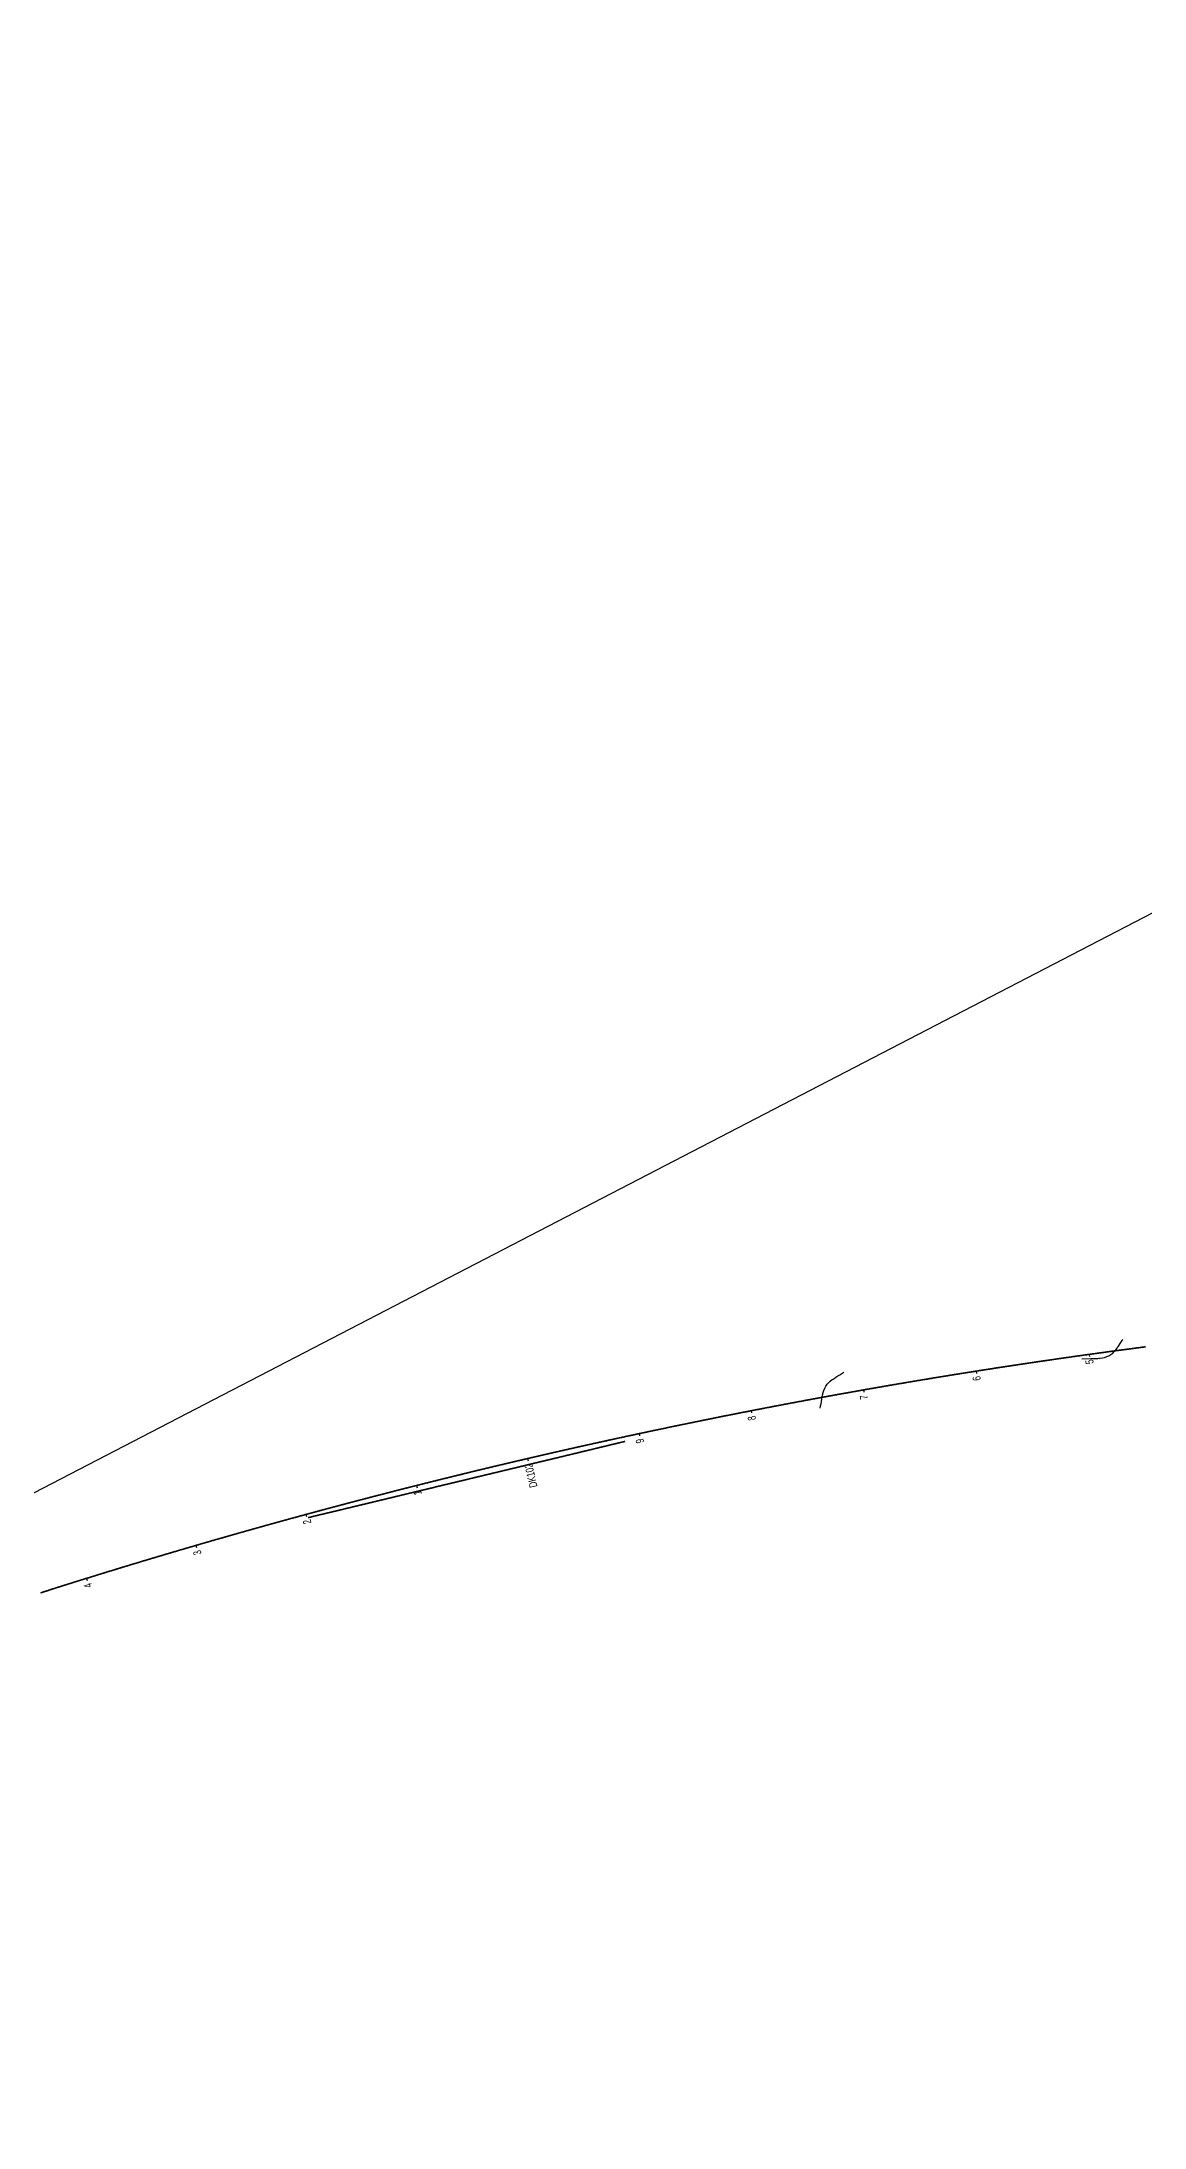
# Model space of a CAD drawing. Header units: millimetres. Extents: x 497834 to 621495, y 3353175 to 3430424.
# Drawn here: x 580193 to 581157, y 3398470 to 3400294 of the extents above; entities that cross this region are included whole.
import ezdxf

# ---------------------------------------------------------------- set-up
doc = ezdxf.new("R2010")
doc.units = ezdxf.units.MM
for name, color, linetype in [('DK改路中线', 7, 'Continuous'), ('dl3', 7, 'Continuous'), ('沪乍杭打线-0.0-200.8段-施工系转设计系成果-2000坐标系-左线_中线_交点', 7, 'Continuous'), ('沪乍杭打线-0.0-200.8段-施工系转设计系成果-2000坐标系-左线_里程', 7, 'Continuous')]:
    doc.layers.add(name, color=color, linetype=linetype)
doc.styles.add('PM_LC', font='slromans.shx', dxfattribs={"width": 0.75, "bigfont": 'hztxt.shx'})

msp = doc.modelspace()

# ---------------------------------------------------------------- linework, layer by layer
at = {"layer": 'DK改路中线', "color": 3, "linetype": 'Continuous', "ltscale": 2}
msp.add_lwpolyline([(581102.8, 3399142.1), (581110.8, 3399142.3), (581112.8, 3399142.3), (581116.8, 3399142.4), (581117.7, 3399142.5, 0.25029), (581118.8, 3399142.5), (581120.8, 3399142.8), (581122.7, 3399143.2), (581124.6, 3399143.9), (581126.4, 3399144.7), (581128.2, 3399145.8), (581129.8, 3399146.9), (581131.2, 3399148.3), (581132.6, 3399149.8), (581133.8, 3399151.4), (581134, 3399151.8), (581134.9, 3399153.1), (581137, 3399156.4), (581138.1, 3399158.1), (581138.8, 3399159.3)], format="xyb", dxfattribs=at)
at = {"layer": 'DK改路中线', "color": 3, "linetype": 'Continuous', "ltscale": 2, "flags": 128}
msp.add_lwpolyline([(580873.8, 3399098.8), (580874.2, 3399100.8), (580874.6, 3399102.7), (580874.9, 3399104.7), (580875.3, 3399106.7), (580875.6, 3399108.6), (580876, 3399110.6), (580876.1, 3399110.9, -0.210233), (580876.4, 3399112.5), (580877, 3399114.4), (580877.8, 3399116.3), (580878.8, 3399118), (580880, 3399119.7), (580881.3, 3399121.2), (580882.7, 3399122.5), (580884.3, 3399123.8), (580885.1, 3399124.3), (580886, 3399124.8), (580887.7, 3399125.9), (580889.4, 3399127), (580891.1, 3399128), (580892.8, 3399129.1), (580894.5, 3399130.2), (580894.6, 3399130.2)], format="xyb", dxfattribs=at)
at = {"layer": 'DK改路中线', "color": 3, "linetype": 'Continuous', "ltscale": 2, "const_width": 1.4, "flags": 128}
msp.add_lwpolyline([(580703.2, 3399069.7), (580701.3, 3399069.3), (580699.3, 3399068.8), (580695.5, 3399067.9), (580693.5, 3399067.4), (580689.6, 3399066.5), (580687.7, 3399066), (580685.7, 3399065.5), (580683.8, 3399065.1), (580681.8, 3399064.6), (580679.9, 3399064.1), (580678, 3399063.7), (580676, 3399063.2), (580674.1, 3399062.7), (580670.2, 3399061.8), (580668.2, 3399061.3), (580666.3, 3399060.9), (580664.3, 3399060.4), (580662.4, 3399059.9), (580660.5, 3399059.4), (580658.5, 3399059), (580656.6, 3399058.5), (580654.6, 3399058), (580652.7, 3399057.6), (580650.7, 3399057.1), (580648.8, 3399056.6), (580646.8, 3399056.2), (580644.9, 3399055.7), (580643, 3399055.2), (580641, 3399054.8), (580639.1, 3399054.3), (580637.1, 3399053.8), (580635.2, 3399053.4), (580633.2, 3399052.9), (580631.3, 3399052.4), (580629.3, 3399052), (580627.4, 3399051.5), (580623.5, 3399050.6), (580621.6, 3399050.1), (580617.7, 3399049.2), (580615.7, 3399048.7), (580613.8, 3399048.2), (580611.8, 3399047.8), (580609.9, 3399047.3), (580608, 3399046.8), (580604.1, 3399045.9), (580602.1, 3399045.4), (580598.2, 3399044.5), (580596.3, 3399044), (580592.4, 3399043.1), (580590.5, 3399042.6), (580586.6, 3399041.7), (580584.6, 3399041.2), (580580.7, 3399040.3), (580578.8, 3399039.8), (580576.8, 3399039.3), (580574.9, 3399038.9), (580572.9, 3399038.4), (580571, 3399037.9), (580569.1, 3399037.5), (580567.1, 3399037), (580565.2, 3399036.5), (580561.3, 3399035.6), (580559.3, 3399035.1), (580557.4, 3399034.7), (580555.4, 3399034.2), (580553.5, 3399033.7), (580551.6, 3399033.3), (580549.6, 3399032.8), (580547.7, 3399032.3), (580545.7, 3399031.9), (580543.8, 3399031.4), (580541.8, 3399030.9), (580539.9, 3399030.5), (580537.9, 3399030), (580536, 3399029.5), (580534.1, 3399029), (580532.1, 3399028.6), (580530.2, 3399028.1), (580528.2, 3399027.6), (580526.3, 3399027.2), (580524.3, 3399026.7), (580522.4, 3399026.2), (580520.4, 3399025.8), (580518.5, 3399025.3), (580514.6, 3399024.4), (580512.7, 3399023.9), (580508.8, 3399023), (580506.8, 3399022.5), (580504.9, 3399022), (580502.9, 3399021.6), (580501, 3399021.1), (580499.1, 3399020.6), (580497.1, 3399020.2), (580495.2, 3399019.7), (580493.2, 3399019.2), (580489.3, 3399018.3), (580487.4, 3399017.8), (580483.5, 3399016.9), (580481.6, 3399016.4), (580477.7, 3399015.5), (580475.7, 3399015), (580471.8, 3399014.1), (580469.9, 3399013.6), (580467.9, 3399013.1), (580466, 3399012.7), (580464.1, 3399012.2), (580462.1, 3399011.7), (580460.2, 3399011.3), (580458.2, 3399010.8), (580456.3, 3399010.3), (580452.4, 3399009.4), (580450.4, 3399008.9), (580446.6, 3399008), (580444.6, 3399007.5), (580442.7, 3399007.1), (580440.7, 3399006.6), (580438.8, 3399006.1), (580436.8, 3399005.7), (580434.9, 3399005.2), (580432.9, 3399004.7), (580431, 3399004.3), (580429.1, 3399003.8), (580427.1, 3399003.3), (580425.7, 3399003)], dxfattribs=at)
at = {"layer": 'dl3', "color": 3, "linetype": 'Continuous', "ltscale": 2, "const_width": 1.4, "flags": 128}
msp.add_lwpolyline([(581158.7, 3399152.5), (581157.7, 3399152.4), (581156.7, 3399152.2), (581155.7, 3399152.1), (581154.7, 3399152), (581154.5, 3399151.9), (581153.7, 3399151.8), (581152.8, 3399151.7), (581151.8, 3399151.6), (581150.8, 3399151.5), (581149.8, 3399151.3), (581149.5, 3399151.3), (581148.8, 3399151.2), (581147.8, 3399151.1), (581146.8, 3399150.9), (581145.8, 3399150.8), (581144.8, 3399150.7), (581144.6, 3399150.6), (581143.8, 3399150.5), (581142.8, 3399150.4), (581141.9, 3399150.3), (581140.9, 3399150.1), (581139.9, 3399150), (581139.6, 3399150), (581138.9, 3399149.9), (581137.9, 3399149.8), (581136.9, 3399149.6), (581135.9, 3399149.5), (581134.9, 3399149.4), (581134.7, 3399149.3), (581133.9, 3399149.2), (581132.9, 3399149.1), (581131.9, 3399149), (581130.9, 3399148.8), (581130, 3399148.7), (581129.7, 3399148.7), (581129, 3399148.6), (581128, 3399148.4), (581127, 3399148.3), (581126, 3399148.2), (581125, 3399148), (581124.7, 3399148), (581124, 3399147.9), (581123, 3399147.7), (581122, 3399147.6), (581121, 3399147.5), (581120, 3399147.3), (581119.8, 3399147.3), (581119.1, 3399147.2), (581118.1, 3399147.1), (581117.1, 3399146.9), (581116.1, 3399146.8), (581115.1, 3399146.7), (581114.8, 3399146.6), (581114.1, 3399146.5), (581113.1, 3399146.4), (581112.1, 3399146.3), (581111.1, 3399146.1), (581110.1, 3399146), (581109.9, 3399145.9), (581109.2, 3399145.8), (581108.2, 3399145.7), (581107.2, 3399145.6), (581106.2, 3399145.4), (581105.2, 3399145.3), (581104.9, 3399145.3), (581104.2, 3399145.2), (581103.2, 3399145), (581102.2, 3399144.9), (581101.2, 3399144.7), (581100.2, 3399144.6), (581100, 3399144.6), (581099.2, 3399144.5), (581098.3, 3399144.3), (581097.3, 3399144.2), (581096.3, 3399144), (581095.3, 3399143.9), (581095, 3399143.9), (581094.3, 3399143.8), (581093.3, 3399143.6), (581092.3, 3399143.5), (581091.3, 3399143.3), (581090.3, 3399143.2), (581090.1, 3399143.2), (581089.3, 3399143.1), (581088.4, 3399142.9), (581087.4, 3399142.8), (581086.4, 3399142.6), (581085.4, 3399142.5), (581085.1, 3399142.5), (581084.4, 3399142.3), (581083.4, 3399142.2), (581082.4, 3399142.1), (581081.4, 3399141.9), (581080.4, 3399141.8), (581080.2, 3399141.7), (581079.4, 3399141.6), (581078.5, 3399141.5), (581077.5, 3399141.3), (581076.5, 3399141.2), (581075.5, 3399141.1), (581075.2, 3399141), (581074.5, 3399140.9), (581073.5, 3399140.8), (581072.5, 3399140.6), (581071.5, 3399140.5), (581070.5, 3399140.3), (581070.3, 3399140.3), (581069.6, 3399140.2), (581068.6, 3399140.1), (581067.6, 3399139.9), (581066.6, 3399139.8), (581065.6, 3399139.6), (581065.3, 3399139.6), (581064.6, 3399139.5), (581063.6, 3399139.3), (581062.6, 3399139.2), (581061.6, 3399139), (581060.6, 3399138.9), (581060.4, 3399138.8), (581059.7, 3399138.7), (581058.7, 3399138.6), (581057.7, 3399138.4), (581056.7, 3399138.3), (581055.7, 3399138.2), (581055.4, 3399138.1), (581054.7, 3399138), (581053.7, 3399137.9), (581052.7, 3399137.7), (581051.7, 3399137.6), (581050.8, 3399137.4), (581050.5, 3399137.4), (581049.8, 3399137.3), (581048.8, 3399137.1), (581047.8, 3399137), (581046.8, 3399136.8), (581045.8, 3399136.7), (581045.6, 3399136.6), (581044.8, 3399136.5), (581043.8, 3399136.4), (581042.8, 3399136.2), (581041.9, 3399136.1), (581040.9, 3399135.9), (581040.6, 3399135.9), (581039.9, 3399135.8), (581038.9, 3399135.6), (581037.9, 3399135.5), (581036.9, 3399135.3), (581035.9, 3399135.2), (581035.7, 3399135.1), (581034.9, 3399135), (581033.9, 3399134.9), (581033, 3399134.7), (581032, 3399134.6), (581031, 3399134.4), (581030.7, 3399134.4), (581030, 3399134.3), (581029, 3399134.1), (581028, 3399134), (581027, 3399133.8), (581026, 3399133.7), (581025.8, 3399133.6), (581025.1, 3399133.5), (581024.1, 3399133.3), (581023.1, 3399133.2), (581022.1, 3399133), (581021.1, 3399132.9), (581020.8, 3399132.8), (581020.1, 3399132.7), (581019.1, 3399132.6), (581018.1, 3399132.4), (581017.1, 3399132.3), (581016.2, 3399132.1), (581015.9, 3399132.1), (581015.2, 3399132), (581014.2, 3399131.8), (581013.2, 3399131.7), (581012.2, 3399131.5), (581011.2, 3399131.3), (581011, 3399131.3), (581010.2, 3399131.2), (581009.2, 3399131), (581008.3, 3399130.9), (581007.3, 3399130.7), (581006.3, 3399130.6), (581006, 3399130.5), (581005.3, 3399130.4), (581004.3, 3399130.3), (581003.3, 3399130.1), (581002.3, 3399129.9), (581001.3, 3399129.8), (581001.1, 3399129.7), (581000.4, 3399129.6), (580999.4, 3399129.5), (580998.4, 3399129.3), (580997.4, 3399129.2), (580996.4, 3399129), (580996.1, 3399129), (580995.4, 3399128.8), (580994.4, 3399128.7), (580993.4, 3399128.5), (580992.5, 3399128.4), (580991.5, 3399128.2), (580991.2, 3399128.2), (580990.5, 3399128), (580989.5, 3399127.9), (580988.5, 3399127.7), (580987.5, 3399127.6), (580986.5, 3399127.4), (580986.3, 3399127.4), (580985.5, 3399127.2), (580984.6, 3399127.1), (580983.6, 3399126.9), (580982.6, 3399126.8), (580981.6, 3399126.6), (580981.3, 3399126.6), (580980.6, 3399126.4), (580979.6, 3399126.3), (580978.6, 3399126.1), (580977.6, 3399126), (580976.7, 3399125.8), (580976.4, 3399125.8), (580975.7, 3399125.6), (580974.7, 3399125.5), (580973.7, 3399125.3), (580972.7, 3399125.2), (580971.7, 3399125), (580971.5, 3399124.9), (580970.7, 3399124.8), (580969.8, 3399124.7), (580968.8, 3399124.5), (580967.8, 3399124.3), (580966.8, 3399124.2), (580966.5, 3399124.1), (580965.8, 3399124), (580964.8, 3399123.8), (580963.8, 3399123.7), (580962.8, 3399123.5), (580961.9, 3399123.4), (580961.6, 3399123.3), (580960.9, 3399123.2), (580959.9, 3399123), (580958.9, 3399122.9), (580957.9, 3399122.7), (580956.9, 3399122.5), (580956.7, 3399122.5), (580955.9, 3399122.4), (580955, 3399122.2), (580954, 3399122), (580953, 3399121.9), (580952, 3399121.7), (580951.7, 3399121.7), (580951, 3399121.5), (580950, 3399121.4), (580949, 3399121.2), (580948.1, 3399121), (580947.1, 3399120.9), (580946.8, 3399120.8), (580946.1, 3399120.7), (580945.1, 3399120.5), (580944.1, 3399120.4), (580943.1, 3399120.2), (580942.1, 3399120), (580941.9, 3399120), (580941.2, 3399119.9), (580940.2, 3399119.7), (580939.2, 3399119.5), (580938.2, 3399119.4), (580937.2, 3399119.2), (580937, 3399119.1), (580936.2, 3399119), (580935.2, 3399118.9), (580934.3, 3399118.7), (580933.3, 3399118.5), (580932.3, 3399118.3), (580932, 3399118.3), (580931.3, 3399118.2), (580930.3, 3399118), (580929.3, 3399117.8), (580928.3, 3399117.7), (580927.4, 3399117.5), (580927.1, 3399117.4), (580926.4, 3399117.3), (580925.4, 3399117.2), (580924.4, 3399117), (580923.4, 3399116.8), (580922.4, 3399116.6), (580922.2, 3399116.6), (580921.4, 3399116.5), (580920.5, 3399116.3), (580919.5, 3399116.1), (580918.5, 3399116), (580917.5, 3399115.8), (580917.2, 3399115.7), (580916.5, 3399115.6), (580915.5, 3399115.4), (580914.6, 3399115.3), (580913.6, 3399115.1), (580912.6, 3399114.9), (580912.3, 3399114.9), (580911.6, 3399114.7), (580910.6, 3399114.6), (580909.6, 3399114.4), (580908.6, 3399114.2), (580907.7, 3399114), (580907.4, 3399114), (580906.7, 3399113.9), (580905.7, 3399113.7), (580904.7, 3399113.5), (580903.7, 3399113.3), (580902.7, 3399113.2), (580902.5, 3399113.1), (580901.7, 3399113), (580900.8, 3399112.8), (580899.8, 3399112.6), (580898.8, 3399112.5), (580897.8, 3399112.3), (580897.6, 3399112.3), (580896.8, 3399112.1), (580895.8, 3399111.9), (580894.9, 3399111.8), (580893.9, 3399111.6), (580892.9, 3399111.4), (580892.6, 3399111.4), (580891.9, 3399111.2), (580890.9, 3399111.1), (580889.9, 3399110.9), (580889, 3399110.7), (580888, 3399110.5), (580887.7, 3399110.5), (580887, 3399110.4), (580886, 3399110.2), (580885, 3399110), (580884, 3399109.8), (580883, 3399109.6), (580882.8, 3399109.6), (580882.1, 3399109.5), (580881.1, 3399109.3), (580880.1, 3399109.1), (580879.1, 3399108.9), (580878.1, 3399108.7), (580877.9, 3399108.7), (580877.1, 3399108.6), (580876.2, 3399108.4), (580875.2, 3399108.2), (580874.2, 3399108), (580873.2, 3399107.8), (580873, 3399107.8), (580872.2, 3399107.7), (580871.2, 3399107.5), (580870.3, 3399107.3), (580869.3, 3399107.1), (580868.3, 3399106.9), (580868, 3399106.9), (580867.3, 3399106.8), (580866.3, 3399106.6), (580865.3, 3399106.4), (580864.4, 3399106.2), (580863.4, 3399106), (580863.1, 3399106), (580862.4, 3399105.8), (580861.4, 3399105.7), (580860.4, 3399105.5), (580859.4, 3399105.3), (580858.5, 3399105.1), (580858.2, 3399105.1), (580857.5, 3399104.9), (580856.5, 3399104.7), (580855.5, 3399104.6), (580854.5, 3399104.4), (580853.5, 3399104.2), (580853.3, 3399104.2), (580852.6, 3399104), (580851.6, 3399103.8), (580850.6, 3399103.6), (580849.6, 3399103.5), (580848.6, 3399103.3), (580848.4, 3399103.2), (580847.6, 3399103.1), (580846.7, 3399102.9), (580845.7, 3399102.7), (580844.7, 3399102.5), (580843.7, 3399102.3), (580843.5, 3399102.3), (580842.7, 3399102.2), (580841.8, 3399102), (580840.8, 3399101.8), (580839.8, 3399101.6), (580838.8, 3399101.4), (580838.5, 3399101.4), (580837.8, 3399101.2), (580836.8, 3399101), (580835.9, 3399100.9), (580834.9, 3399100.7), (580833.9, 3399100.5), (580833.6, 3399100.4), (580832.9, 3399100.3), (580831.9, 3399100.1), (580830.9, 3399099.9), (580830, 3399099.7), (580829, 3399099.5), (580828.7, 3399099.5), (580828, 3399099.4), (580827, 3399099.2), (580826, 3399099), (580825.1, 3399098.8), (580824.1, 3399098.6), (580823.8, 3399098.5), (580823.1, 3399098.4), (580822.1, 3399098.2), (580821.1, 3399098), (580820.1, 3399097.8), (580819.2, 3399097.6), (580818.9, 3399097.6), (580818.2, 3399097.5), (580817.2, 3399097.3), (580816.2, 3399097.1), (580815.2, 3399096.9), (580814.3, 3399096.7), (580814, 3399096.6), (580813.3, 3399096.5), (580812.3, 3399096.3), (580811.3, 3399096.1), (580810.3, 3399095.9), (580809.3, 3399095.7), (580809.1, 3399095.7), (580808.4, 3399095.5), (580807.4, 3399095.4), (580806.4, 3399095.2), (580805.4, 3399095), (580804.4, 3399094.8), (580804.2, 3399094.7), (580803.5, 3399094.6), (580802.5, 3399094.4), (580801.5, 3399094.2), (580800.5, 3399094), (580799.5, 3399093.8), (580799.3, 3399093.8), (580798.6, 3399093.6), (580797.6, 3399093.4), (580796.6, 3399093.2), (580795.6, 3399093), (580794.6, 3399092.8), (580794.4, 3399092.8), (580793.7, 3399092.6), (580792.7, 3399092.4), (580791.7, 3399092.3), (580790.7, 3399092.1), (580789.7, 3399091.9), (580789.5, 3399091.8), (580788.7, 3399091.7), (580787.8, 3399091.5), (580786.8, 3399091.3), (580785.8, 3399091.1), (580784.8, 3399090.9), (580784.6, 3399090.8), (580783.8, 3399090.7), (580782.9, 3399090.5), (580781.9, 3399090.3), (580780.9, 3399090.1), (580779.9, 3399089.9), (580779.7, 3399089.8), (580778.9, 3399089.7), (580778, 3399089.5), (580777, 3399089.3), (580776, 3399089.1), (580775, 3399088.9), (580774.8, 3399088.9), (580774, 3399088.7), (580773.1, 3399088.5), (580772.1, 3399088.3), (580771.1, 3399088.1), (580770.1, 3399087.9), (580769.9, 3399087.9), (580769.1, 3399087.7), (580768.2, 3399087.5), (580767.2, 3399087.3), (580766.2, 3399087.1), (580765.2, 3399086.9), (580765, 3399086.9), (580764.2, 3399086.7), (580763.3, 3399086.5), (580762.3, 3399086.3), (580761.3, 3399086.1), (580760.3, 3399085.9), (580760.1, 3399085.9), (580759.3, 3399085.7), (580758.4, 3399085.5), (580757.4, 3399085.3), (580756.4, 3399085.1), (580755.4, 3399084.9), (580755.2, 3399084.9), (580754.4, 3399084.7), (580753.5, 3399084.5), (580752.5, 3399084.3), (580751.5, 3399084.1), (580750.5, 3399083.9), (580750.3, 3399083.8), (580749.5, 3399083.7), (580748.6, 3399083.5), (580747.6, 3399083.3), (580746.6, 3399083.1), (580745.6, 3399082.9), (580745.4, 3399082.8), (580744.7, 3399082.7), (580743.7, 3399082.5), (580742.7, 3399082.3), (580741.7, 3399082.1), (580740.7, 3399081.9), (580740.5, 3399081.8), (580739.8, 3399081.7), (580738.8, 3399081.4), (580737.8, 3399081.2), (580736.8, 3399081), (580735.8, 3399080.8), (580735.6, 3399080.8), (580734.9, 3399080.6), (580733.9, 3399080.4), (580732.9, 3399080.2), (580731.9, 3399080), (580731, 3399079.8), (580730.7, 3399079.8), (580730, 3399079.6), (580729, 3399079.4), (580728, 3399079.2), (580727, 3399079), (580726.1, 3399078.8), (580725.8, 3399078.7), (580725.1, 3399078.6), (580724.1, 3399078.4), (580723.1, 3399078.1), (580722.1, 3399077.9), (580721.2, 3399077.7), (580720.9, 3399077.7), (580720.2, 3399077.5), (580719.2, 3399077.3), (580718.2, 3399077.1), (580717.3, 3399076.9), (580716.3, 3399076.7), (580716, 3399076.6), (580715.3, 3399076.5), (580714.3, 3399076.3), (580713.3, 3399076.1), (580712.4, 3399075.9), (580711.4, 3399075.6), (580711.1, 3399075.6), (580710.4, 3399075.4), (580709.4, 3399075.2), (580708.5, 3399075), (580707.5, 3399074.8), (580706.5, 3399074.6), (580706.2, 3399074.5), (580705.5, 3399074.4), (580704.5, 3399074.2), (580703.6, 3399074), (580702.6, 3399073.7), (580701.6, 3399073.5), (580701.4, 3399073.5), (580700.6, 3399073.3), (580699.7, 3399073.1), (580698.7, 3399072.9), (580697.7, 3399072.7), (580696.7, 3399072.5), (580696.5, 3399072.4), (580695.8, 3399072.3), (580694.8, 3399072.1), (580693.8, 3399071.8), (580692.8, 3399071.6), (580691.8, 3399071.4), (580691.6, 3399071.4), (580690.9, 3399071.2), (580689.9, 3399071), (580688.9, 3399070.8), (580687.9, 3399070.6), (580687, 3399070.3), (580686.7, 3399070.3), (580686, 3399070.1), (580685, 3399069.9), (580684, 3399069.7), (580683.1, 3399069.5), (580682.1, 3399069.3), (580681.8, 3399069.2), (580681.1, 3399069.1), (580680.1, 3399068.8), (580679.1, 3399068.6), (580678.2, 3399068.4), (580677.2, 3399068.2), (580676.9, 3399068.1), (580676.2, 3399068), (580675.2, 3399067.8), (580674.3, 3399067.5), (580673.3, 3399067.3), (580672.3, 3399067.1), (580672.1, 3399067.1), (580671.3, 3399066.9), (580670.4, 3399066.7), (580669.4, 3399066.5), (580668.4, 3399066.2), (580667.4, 3399066), (580667.2, 3399066), (580666.5, 3399065.8), (580665.5, 3399065.6), (580664.5, 3399065.4), (580663.5, 3399065.1), (580662.6, 3399064.9), (580662.3, 3399064.9), (580661.6, 3399064.7), (580660.6, 3399064.5), (580659.6, 3399064.3), (580658.6, 3399064.1), (580657.7, 3399063.8), (580657.4, 3399063.8), (580656.7, 3399063.6), (580655.7, 3399063.4), (580654.7, 3399063.2), (580653.8, 3399063), (580652.8, 3399062.7), (580652.5, 3399062.7), (580651.8, 3399062.5), (580650.8, 3399062.3), (580649.9, 3399062.1), (580648.9, 3399061.8), (580647.9, 3399061.6), (580647.7, 3399061.6), (580646.9, 3399061.4), (580646, 3399061.2), (580645, 3399061), (580644, 3399060.7), (580643, 3399060.5), (580642.8, 3399060.5), (580642.1, 3399060.3), (580641.1, 3399060.1), (580640.1, 3399059.9), (580639.1, 3399059.6), (580638.2, 3399059.4), (580637.9, 3399059.3), (580637.2, 3399059.2), (580636.2, 3399059), (580635.2, 3399058.7), (580634.3, 3399058.5), (580633.3, 3399058.3), (580633, 3399058.2), (580632.3, 3399058.1), (580631.3, 3399057.8), (580630.4, 3399057.6), (580629.4, 3399057.4), (580628.4, 3399057.2), (580628.2, 3399057.1), (580627.4, 3399056.9), (580626.5, 3399056.7), (580625.5, 3399056.5), (580624.5, 3399056.3), (580623.6, 3399056), (580623.3, 3399056), (580622.6, 3399055.8), (580621.6, 3399055.6), (580620.6, 3399055.4), (580619.7, 3399055.1), (580618.7, 3399054.9), (580618.4, 3399054.8), (580617.7, 3399054.7), (580616.7, 3399054.5), (580615.8, 3399054.2), (580614.8, 3399054), (580613.8, 3399053.8), (580613.6, 3399053.7), (580612.8, 3399053.5), (580611.9, 3399053.3), (580610.9, 3399053.1), (580609.9, 3399052.9), (580608.9, 3399052.6), (580608.7, 3399052.6), (580608, 3399052.4), (580607, 3399052.2), (580606, 3399051.9), (580605.1, 3399051.7), (580604.1, 3399051.5), (580603.8, 3399051.4), (580603.1, 3399051.3), (580602.1, 3399051), (580601.2, 3399050.8), (580600.2, 3399050.6), (580599.2, 3399050.3), (580599, 3399050.3), (580598.2, 3399050.1), (580597.3, 3399049.9), (580596.3, 3399049.6), (580595.3, 3399049.4), (580594.3, 3399049.2), (580594.1, 3399049.1), (580593.4, 3399049), (580592.4, 3399048.7), (580591.4, 3399048.5), (580590.5, 3399048.3), (580589.5, 3399048), (580589.2, 3399048), (580588.5, 3399047.8), (580587.5, 3399047.6), (580586.6, 3399047.3), (580585.6, 3399047.1), (580584.6, 3399046.9), (580584.4, 3399046.8), (580583.6, 3399046.6), (580582.7, 3399046.4), (580581.7, 3399046.2), (580580.7, 3399045.9), (580579.8, 3399045.7), (580579.5, 3399045.6), (580578.8, 3399045.5), (580577.8, 3399045.2), (580576.8, 3399045), (580575.9, 3399044.8), (580574.9, 3399044.5), (580574.6, 3399044.5), (580573.9, 3399044.3), (580573, 3399044.1), (580572, 3399043.8), (580571, 3399043.6), (580570, 3399043.4), (580569.8, 3399043.3), (580569.1, 3399043.1), (580568.1, 3399042.9), (580567.1, 3399042.6), (580566.1, 3399042.4), (580565.2, 3399042.2), (580564.9, 3399042.1), (580564.2, 3399041.9), (580563.2, 3399041.7), (580562.3, 3399041.5), (580561.3, 3399041.2), (580560.3, 3399041), (580560.1, 3399040.9), (580559.3, 3399040.7), (580558.4, 3399040.5), (580557.4, 3399040.3), (580556.4, 3399040), (580555.5, 3399039.8), (580555.2, 3399039.7), (580554.5, 3399039.6), (580553.5, 3399039.3), (580552.5, 3399039.1), (580551.6, 3399038.8), (580550.6, 3399038.6), (580550.4, 3399038.5), (580549.6, 3399038.4), (580548.7, 3399038.1), (580547.7, 3399037.9), (580546.7, 3399037.6), (580545.8, 3399037.4), (580545.5, 3399037.3), (580544.8, 3399037.2), (580543.8, 3399036.9), (580542.8, 3399036.7), (580541.9, 3399036.4), (580540.9, 3399036.2), (580540.6, 3399036.1), (580539.9, 3399036), (580539, 3399035.7), (580538, 3399035.5), (580537, 3399035.2), (580536, 3399035), (580535.8, 3399034.9), (580535.1, 3399034.8), (580534.1, 3399034.5), (580533.1, 3399034.3), (580532.2, 3399034), (580531.2, 3399033.8), (580530.9, 3399033.7), (580530.2, 3399033.5), (580529.3, 3399033.3), (580528.3, 3399033.1), (580527.3, 3399032.8), (580526.3, 3399032.6), (580526.1, 3399032.5), (580525.4, 3399032.3), (580524.4, 3399032.1), (580523.4, 3399031.8), (580522.5, 3399031.6), (580521.5, 3399031.4), (580521.2, 3399031.3), (580520.5, 3399031.1), (580519.6, 3399030.9), (580518.6, 3399030.6), (580517.6, 3399030.4), (580516.6, 3399030.1), (580516.4, 3399030.1), (580515.7, 3399029.9), (580514.7, 3399029.6), (580513.7, 3399029.4), (580512.8, 3399029.1), (580511.8, 3399028.9), (580511.5, 3399028.8), (580510.8, 3399028.7), (580509.9, 3399028.4), (580508.9, 3399028.2), (580507.9, 3399027.9), (580507, 3399027.7), (580506.7, 3399027.6), (580506, 3399027.4), (580505, 3399027.2), (580504, 3399026.9), (580503.1, 3399026.7), (580502.1, 3399026.4), (580501.9, 3399026.4), (580501.1, 3399026.2), (580500.2, 3399025.9), (580499.2, 3399025.7), (580498.2, 3399025.4), (580497.3, 3399025.2), (580497, 3399025.1), (580496.3, 3399024.9), (580495.3, 3399024.7), (580494.4, 3399024.4), (580493.4, 3399024.2), (580492.4, 3399023.9), (580492.2, 3399023.9), (580491.5, 3399023.7), (580490.5, 3399023.4), (580489.5, 3399023.2), (580488.6, 3399022.9), (580487.6, 3399022.7), (580487.3, 3399022.6), (580486.6, 3399022.4), (580485.6, 3399022.2), (580484.7, 3399021.9), (580483.7, 3399021.7), (580482.7, 3399021.4), (580482.5, 3399021.4), (580481.8, 3399021.2), (580480.8, 3399020.9), (580479.8, 3399020.7), (580478.9, 3399020.4), (580477.9, 3399020.2), (580477.7, 3399020.1), (580476.9, 3399019.9), (580476, 3399019.7), (580475, 3399019.4), (580474, 3399019.2), (580473.1, 3399018.9), (580472.8, 3399018.8), (580472.1, 3399018.7), (580471.1, 3399018.4), (580470.2, 3399018.2), (580469.2, 3399017.9), (580468.2, 3399017.6), (580468, 3399017.6), (580467.3, 3399017.4), (580466.3, 3399017.1), (580465.3, 3399016.9), (580464.4, 3399016.6), (580463.4, 3399016.4), (580463.1, 3399016.3), (580462.4, 3399016.1), (580461.5, 3399015.9), (580460.5, 3399015.6), (580459.5, 3399015.4), (580458.6, 3399015.1), (580458.3, 3399015), (580457.6, 3399014.8), (580456.6, 3399014.6), (580455.7, 3399014.3), (580454.7, 3399014.1), (580453.7, 3399013.8), (580453.5, 3399013.7), (580452.8, 3399013.6), (580451.8, 3399013.3), (580450.8, 3399013), (580449.9, 3399012.8), (580448.9, 3399012.5), (580448.6, 3399012.5), (580447.9, 3399012.3), (580447, 3399012), (580446, 3399011.8), (580445, 3399011.5), (580444.1, 3399011.2), (580443.8, 3399011.2), (580443.1, 3399011), (580442.1, 3399010.7), (580441.2, 3399010.5), (580440.2, 3399010.2), (580439.2, 3399009.9), (580439, 3399009.9), (580438.3, 3399009.7), (580437.3, 3399009.4), (580436.3, 3399009.2), (580435.4, 3399008.9), (580434.4, 3399008.6), (580434.2, 3399008.6), (580433.4, 3399008.4), (580432.5, 3399008.1), (580431.5, 3399007.9), (580430.5, 3399007.6), (580429.6, 3399007.3), (580429.3, 3399007.3), (580428.6, 3399007.1), (580427.7, 3399006.8), (580426.7, 3399006.6), (580425.7, 3399006.3), (580424.8, 3399006), (580424.5, 3399006), (580423.8, 3399005.8), (580422.8, 3399005.5), (580421.9, 3399005.2), (580420.9, 3399005), (580419.9, 3399004.7), (580419.7, 3399004.7), (580419, 3399004.5), (580418, 3399004.2), (580417, 3399003.9), (580416.1, 3399003.7), (580415.1, 3399003.4), (580414.9, 3399003.3), (580414.1, 3399003.1), (580413.2, 3399002.9), (580412.2, 3399002.6), (580411.2, 3399002.4), (580410.3, 3399002.1), (580410, 3399002), (580409.3, 3399001.8), (580408.4, 3399001.6), (580407.4, 3399001.3), (580406.4, 3399001), (580405.5, 3399000.8), (580405.2, 3399000.7), (580404.5, 3399000.5), (580403.5, 3399000.2), (580402.6, 3399000), (580401.6, 3398999.7), (580400.6, 3398999.4), (580400.4, 3398999.4), (580399.7, 3398999.2), (580398.7, 3398998.9), (580397.8, 3398998.6), (580396.8, 3398998.4), (580395.8, 3398998.1), (580395.6, 3398998), (580394.9, 3398997.8), (580393.9, 3398997.6), (580392.9, 3398997.3), (580392, 3398997), (580391, 3398996.8), (580390.8, 3398996.7), (580390, 3398996.5), (580389.1, 3398996.2), (580388.1, 3398996), (580387.2, 3398995.7), (580386.2, 3398995.4), (580385.9, 3398995.3), (580385.2, 3398995.1), (580384.3, 3398994.9), (580383.3, 3398994.6), (580382.3, 3398994.3), (580381.4, 3398994.1), (580381.1, 3398994), (580380.4, 3398993.8), (580379.5, 3398993.5), (580378.5, 3398993.3), (580377.5, 3398993), (580376.6, 3398992.7), (580376.3, 3398992.6), (580375.6, 3398992.4), (580374.6, 3398992.2), (580373.7, 3398991.9), (580372.7, 3398991.6), (580371.7, 3398991.4), (580371.5, 3398991.3), (580370.8, 3398991.1), (580369.8, 3398990.8), (580368.9, 3398990.5), (580367.9, 3398990.3), (580366.9, 3398990), (580366.7, 3398989.9), (580366, 3398989.7), (580365, 3398989.5), (580364.1, 3398989.2), (580363.1, 3398988.9), (580362.1, 3398988.6), (580361.9, 3398988.6), (580361.2, 3398988.4), (580360.2, 3398988.1), (580359.2, 3398987.8), (580358.3, 3398987.5), (580357.3, 3398987.3), (580357.1, 3398987.2), (580356.4, 3398987), (580355.4, 3398986.7), (580354.4, 3398986.4), (580353.5, 3398986.2), (580352.5, 3398985.9), (580352.3, 3398985.8), (580351.5, 3398985.6), (580350.6, 3398985.3), (580349.6, 3398985.1), (580348.7, 3398984.8), (580347.7, 3398984.5), (580347.5, 3398984.4), (580346.7, 3398984.2), (580345.8, 3398984), (580344.8, 3398983.7), (580343.9, 3398983.4), (580342.9, 3398983.1), (580342.6, 3398983.1), (580341.9, 3398982.9), (580341, 3398982.6), (580340, 3398982.3), (580339.1, 3398982), (580338.1, 3398981.8), (580337.8, 3398981.7), (580337.1, 3398981.5), (580336.2, 3398981.2), (580335.2, 3398980.9), (580334.3, 3398980.6), (580333.3, 3398980.4), (580333, 3398980.3), (580332.3, 3398980.1), (580331.4, 3398979.8), (580330.4, 3398979.5), (580329.5, 3398979.2), (580328.5, 3398979), (580328.2, 3398978.9), (580327.5, 3398978.7), (580326.6, 3398978.4), (580325.6, 3398978.1), (580324.7, 3398977.8), (580323.7, 3398977.6), (580323.4, 3398977.5), (580322.7, 3398977.3), (580321.8, 3398977), (580320.8, 3398976.7), (580319.9, 3398976.4), (580318.9, 3398976.2), (580318.6, 3398976.1), (580317.9, 3398975.9), (580317, 3398975.6), (580316, 3398975.3), (580315.1, 3398975), (580314.1, 3398974.8), (580313.8, 3398974.7), (580313.1, 3398974.5), (580312.2, 3398974.2), (580311.2, 3398973.9), (580310.3, 3398973.6), (580309.3, 3398973.3), (580309, 3398973.3), (580308.3, 3398973.1), (580307.4, 3398972.8), (580306.4, 3398972.5), (580305.5, 3398972.2), (580304.5, 3398971.9), (580304.3, 3398971.9), (580303.5, 3398971.6), (580302.6, 3398971.4), (580301.6, 3398971.1), (580300.7, 3398970.8), (580299.7, 3398970.5), (580299.5, 3398970.4), (580298.8, 3398970.2), (580297.8, 3398969.9), (580296.8, 3398969.6), (580295.9, 3398969.4), (580294.9, 3398969.1), (580294.7, 3398969), (580294, 3398968.8), (580293, 3398968.5), (580292, 3398968.2), (580291.1, 3398967.9), (580290.1, 3398967.6), (580289.9, 3398967.6), (580289.2, 3398967.4), (580288.2, 3398967.1), (580287.3, 3398966.8), (580286.3, 3398966.5), (580285.3, 3398966.2), (580285.1, 3398966.1), (580284.4, 3398965.9), (580283.4, 3398965.6), (580282.5, 3398965.4), (580281.5, 3398965.1), (580280.5, 3398964.8), (580280.3, 3398964.7), (580279.6, 3398964.5), (580278.6, 3398964.2), (580277.7, 3398963.9), (580276.7, 3398963.6), (580275.8, 3398963.3), (580275.5, 3398963.3), (580274.8, 3398963), (580273.8, 3398962.8), (580272.9, 3398962.5), (580271.9, 3398962.2), (580271, 3398961.9), (580270.7, 3398961.8), (580270, 3398961.6), (580269.1, 3398961.3), (580268.1, 3398961), (580267.1, 3398960.7), (580266.2, 3398960.4), (580265.9, 3398960.4), (580265.2, 3398960.1), (580264.3, 3398959.9), (580263.3, 3398959.6), (580262.4, 3398959.3), (580261.4, 3398959), (580261.2, 3398958.9), (580260.4, 3398958.7), (580259.5, 3398958.4), (580258.5, 3398958.1), (580257.6, 3398957.8), (580256.6, 3398957.5), (580256.4, 3398957.4), (580255.7, 3398957.2), (580254.7, 3398956.9), (580253.8, 3398956.6), (580252.8, 3398956.3), (580251.8, 3398956.1), (580251.6, 3398956), (580250.9, 3398955.8), (580249.9, 3398955.5), (580249, 3398955.2), (580248, 3398954.9), (580247.1, 3398954.6), (580246.8, 3398954.5), (580246.1, 3398954.3), (580245.2, 3398954), (580244.2, 3398953.7), (580243.2, 3398953.4), (580242.3, 3398953.1), (580242, 3398953), (580241.3, 3398952.8), (580240.4, 3398952.5), (580239.4, 3398952.2), (580238.5, 3398951.9), (580237.5, 3398951.6), (580237.3, 3398951.6), (580236.6, 3398951.3), (580235.6, 3398951), (580234.6, 3398950.7), (580233.7, 3398950.4), (580232.7, 3398950.1), (580232.5, 3398950.1), (580231.8, 3398949.9), (580230.8, 3398949.6), (580229.9, 3398949.3), (580228.9, 3398949), (580228, 3398948.7), (580227.7, 3398948.6), (580227, 3398948.4), (580226.1, 3398948.1), (580225.1, 3398947.8), (580224.1, 3398947.5), (580223.2, 3398947.2), (580222.9, 3398947.1), (580222.2, 3398946.9), (580221.3, 3398946.6), (580220.3, 3398946.3), (580219.4, 3398946), (580218.4, 3398945.7), (580218.2, 3398945.6), (580217.5, 3398945.4), (580216.5, 3398945.1), (580215.6, 3398944.8), (580214.6, 3398944.5), (580213.6, 3398944.2), (580213.4, 3398944.1), (580212.7, 3398943.9), (580211.7, 3398943.6), (580210.8, 3398943.3), (580209.8, 3398943), (580208.9, 3398942.7), (580208.6, 3398942.6), (580207.9, 3398942.4), (580207, 3398942.1), (580206, 3398941.8), (580205.1, 3398941.5), (580204.1, 3398941.2), (580203.9, 3398941.1), (580203.2, 3398940.9), (580202.2, 3398940.6), (580201.3, 3398940.3), (580200.3, 3398940), (580199.3, 3398939.7), (580199.1, 3398939.6), (580198.4, 3398939.3), (580197.4, 3398939), (580196.5, 3398938.7), (580195.5, 3398938.4), (580194.6, 3398938.1), (580194.3, 3398938.1), (580193.6, 3398937.8), (580192.7, 3398937.5), (580191.7, 3398937.2)], dxfattribs=at)
at = {"layer": '沪乍杭打线-0.0-200.8段-施工系转设计系成果-2000坐标系-左线_中线_交点', "color": 6, "linetype": 'Continuous', "ltscale": 2}
msp.add_line((582634.7, 3400294.4), (579115.5, 3398469.6), dxfattribs=at)
at = {"layer": '沪乍杭打线-0.0-200.8段-施工系转设计系成果-2000坐标系-左线_里程', "color": 5, "linetype": 'Continuous', "ltscale": 2}
for p, q in [((581010.4, 3399131.2), (581010.7, 3399129.2)), ((581109.3, 3399145.9), (581109.6, 3399143.9)), ((580911.7, 3399114.8), (580912.1, 3399112.8)), ((580813.4, 3399096.5), (580813.8, 3399094.6)), ((580715.4, 3399076.5), (580715.9, 3399074.6)), ((580617.9, 3399054.7), (580618.3, 3399052.8)), ((580520.7, 3399031.1), (580521.2, 3399029.2)), ((580423.9, 3399005.8), (580424.5, 3399003.9)), ((580327.7, 3398978.7), (580328.2, 3398976.8)), ((580231.9, 3398949.9), (580232.5, 3398948))]:
    msp.add_line(p, q, dxfattribs=at)

# ---------------------------------------------------------------- texts
at = {"layer": '沪乍杭打线-0.0-200.8段-施工系转设计系成果-2000坐标系-左线_里程', "color": 2, "style": 'PM_LC', "width": 0.75}
for s, rotation, p in [('5', 97.9028, (581113.2, 3399137.9)), ('6', 98.9445, (581014.5, 3399123.4)), ('7', 99.9863, (580916, 3399107)), ('8', 101.028, (580817.8, 3399088.8)), ('9', 102.0698, (580719.9, 3399068.9)), ('DK102', 103.1115, (580626.6, 3399030.2)), ('1', 104.1532, (580525.4, 3399023.7)), ('2', 105.195, (580428.8, 3398998.4)), ('3', 106.2367, (580332.7, 3398971.4)), ('4', 107.2785, (580237.1, 3398942.7))]:
    msp.add_text(s, height=7, rotation=rotation, dxfattribs=at).set_placement(p)

doc.saveas('drawing.dxf')
